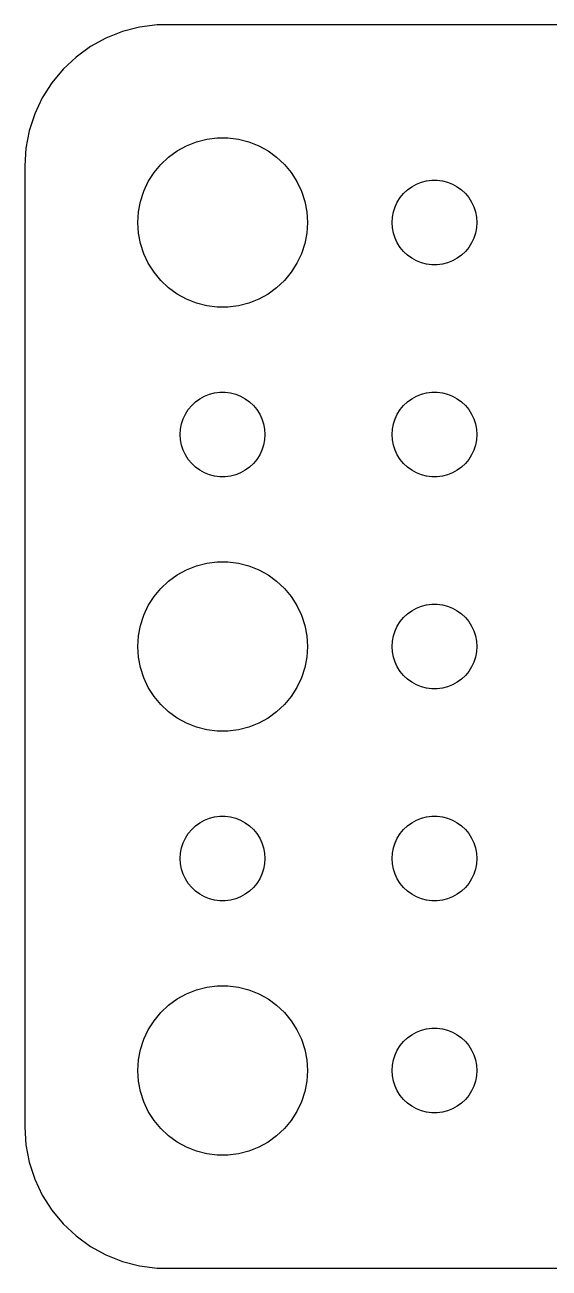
# Model space of a CAD drawing. Header units: metres. Extents: x -22 to 22, y 248 to 508.
# Drawn here: x -22 to -3.44, y 410.01 to 453.99 of the extents above; entities that cross this region are included whole.
import ezdxf

# ---------------------------------------------------------------- set-up
doc = ezdxf.new("R2010")
doc.units = ezdxf.units.M

msp = doc.modelspace()

# ---------------------------------------------------------------- linework, layer by layer
for p, q in [((-17.9369, 453.911), (-18.5451, 453.755)), ((-17.3139, 453.99), (-17.9369, 453.911)), ((17.3139, 453.99), (-17.3139, 453.99)), ((-19.1289, 453.524), (-19.6791, 453.222)), ((-18.5451, 453.755), (-19.1289, 453.524)), ((-19.6791, 453.222), (-20.1871, 452.853)), ((-20.1871, 452.853), (-20.6448, 452.423)), ((-20.6448, 452.423), (-21.0451, 451.939)), ((-21.0451, 451.939), (-21.3815, 451.409)), ((-21.3815, 451.409), (-21.6489, 450.841)), ((-21.6489, 450.841), (-21.8429, 450.243)), ((-21.8429, 450.243), (-21.9606, 449.627)), ((-15.927, 449.853), (-15.5621, 449.947)), ((-15.5621, 449.947), (-15.1884, 449.994)), ((-15.1884, 449.994), (-14.8116, 449.994)), ((-14.8116, 449.994), (-14.4379, 449.947)), ((-14.4379, 449.947), (-14.0729, 449.853)), ((-21.9606, 449.627), (-22, 449)), ((-16.9123, 449.312), (-16.6075, 449.533)), ((-16.6075, 449.533), (-16.2773, 449.714)), ((-16.2773, 449.714), (-15.927, 449.853)), ((-14.0729, 449.853), (-13.7227, 449.714)), ((-13.7227, 449.714), (-13.3925, 449.533)), ((-13.3925, 449.533), (-13.0877, 449.312)), ((-17.427, 448.763), (-17.1869, 449.054)), ((-17.1869, 449.054), (-16.9123, 449.312)), ((-13.0877, 449.312), (-12.8131, 449.054)), ((-12.8131, 449.054), (-12.5729, 448.763)), ((-22, 449), (-22, 415)), ((-17.6289, 448.445), (-17.427, 448.763)), ((-12.5729, 448.763), (-12.3711, 448.445)), ((-17.7893, 448.104), (-17.6289, 448.445)), ((-12.3711, 448.445), (-12.2107, 448.104)), ((-8.45613, 448.156), (-8.30373, 448.266)), ((-8.30373, 448.266), (-8.13866, 448.357)), ((-8.13866, 448.357), (-7.96352, 448.427)), ((-7.96352, 448.427), (-7.78107, 448.473)), ((-7.78107, 448.473), (-7.59418, 448.497)), ((-7.59418, 448.497), (-7.40581, 448.497)), ((-7.40581, 448.497), (-7.21892, 448.473)), ((-7.21892, 448.473), (-7.03647, 448.427)), ((-7.03647, 448.427), (-6.86133, 448.357)), ((-6.86133, 448.357), (-6.69626, 448.266)), ((-6.69626, 448.266), (-6.54385, 448.156)), ((-17.9763, 447.376), (-17.9057, 447.746)), ((-17.9057, 447.746), (-17.7893, 448.104)), ((-12.2107, 448.104), (-12.0942, 447.746)), ((-12.0942, 447.746), (-12.0237, 447.376)), ((-8.89465, 447.552), (-8.81445, 447.723)), ((-8.81445, 447.723), (-8.71352, 447.882)), ((-8.71352, 447.882), (-8.59344, 448.027)), ((-8.59344, 448.027), (-8.45613, 448.156)), ((-6.54385, 448.156), (-6.40654, 448.027)), ((-6.40654, 448.027), (-6.28647, 447.882)), ((-6.28647, 447.882), (-6.18553, 447.723)), ((-6.18553, 447.723), (-6.10533, 447.552)), ((-18, 447), (-17.9763, 447.376)), ((-12.0237, 447.376), (-12, 447)), ((-8.98816, 447.188), (-8.95287, 447.373)), ((-8.95287, 447.373), (-8.89465, 447.552)), ((-6.10533, 447.552), (-6.04712, 447.373)), ((-6.04712, 447.373), (-6.01183, 447.188)), ((-17.9763, 446.624), (-18, 447)), ((-12, 447), (-12.0237, 446.624)), ((-9, 447), (-8.98816, 447.188)), ((-8.98816, 446.812), (-9, 447)), ((-6.01183, 447.188), (-6, 447)), ((-6, 447), (-6.01183, 446.812)), ((-17.9057, 446.254), (-17.9763, 446.624)), ((-12.0237, 446.624), (-12.0942, 446.254)), ((-8.95287, 446.627), (-8.98816, 446.812)), ((-8.89465, 446.448), (-8.95287, 446.627)), ((-8.81445, 446.277), (-8.89465, 446.448)), ((-6.10533, 446.448), (-6.18553, 446.277)), ((-6.04712, 446.627), (-6.10533, 446.448)), ((-6.01183, 446.812), (-6.04712, 446.627)), ((-17.7893, 445.896), (-17.9057, 446.254)), ((-12.0942, 446.254), (-12.2107, 445.896)), ((-8.71352, 446.118), (-8.81445, 446.277)), ((-8.59344, 445.973), (-8.71352, 446.118)), ((-8.45613, 445.844), (-8.59344, 445.973)), ((-6.40654, 445.973), (-6.54385, 445.844)), ((-6.28647, 446.118), (-6.40654, 445.973)), ((-6.18553, 446.277), (-6.28647, 446.118)), ((-17.6289, 445.555), (-17.7893, 445.896)), ((-17.427, 445.237), (-17.6289, 445.555)), ((-12.3711, 445.555), (-12.5729, 445.237)), ((-12.2107, 445.896), (-12.3711, 445.555)), ((-8.30373, 445.734), (-8.45613, 445.844)), ((-8.13866, 445.643), (-8.30373, 445.734)), ((-7.96352, 445.573), (-8.13866, 445.643)), ((-7.78107, 445.527), (-7.96352, 445.573)), ((-7.59418, 445.503), (-7.78107, 445.527)), ((-7.21892, 445.527), (-7.40581, 445.503)), ((-7.03647, 445.573), (-7.21892, 445.527)), ((-6.86133, 445.643), (-7.03647, 445.573)), ((-6.69626, 445.734), (-6.86133, 445.643)), ((-6.54385, 445.844), (-6.69626, 445.734)), ((-17.1869, 444.946), (-17.427, 445.237)), ((-12.5729, 445.237), (-12.8131, 444.946)), ((-7.40581, 445.503), (-7.59418, 445.503)), ((-16.9123, 444.688), (-17.1869, 444.946)), ((-16.6075, 444.467), (-16.9123, 444.688)), ((-13.0877, 444.688), (-13.3925, 444.467)), ((-12.8131, 444.946), (-13.0877, 444.688)), ((-16.2773, 444.286), (-16.6075, 444.467)), ((-15.927, 444.147), (-16.2773, 444.286)), ((-13.7227, 444.286), (-14.0729, 444.147)), ((-13.3925, 444.467), (-13.7227, 444.286)), ((-15.5621, 444.053), (-15.927, 444.147)), ((-15.1884, 444.006), (-15.5621, 444.053)), ((-14.8116, 444.006), (-15.1884, 444.006)), ((-14.4379, 444.053), (-14.8116, 444.006)), ((-14.0729, 444.147), (-14.4379, 444.053)), ((-15.9561, 440.656), (-15.8037, 440.766)), ((-15.8037, 440.766), (-15.6387, 440.857)), ((-15.6387, 440.857), (-15.4635, 440.927)), ((-15.4635, 440.927), (-15.2811, 440.973)), ((-15.2811, 440.973), (-15.0942, 440.997)), ((-15.0942, 440.997), (-14.9058, 440.997)), ((-14.9058, 440.997), (-14.7189, 440.973)), ((-14.7189, 440.973), (-14.5365, 440.927)), ((-14.5365, 440.927), (-14.3613, 440.857)), ((-14.3613, 440.857), (-14.1963, 440.766)), ((-14.1963, 440.766), (-14.0439, 440.656)), ((-8.45613, 440.656), (-8.30373, 440.766)), ((-8.30373, 440.766), (-8.13866, 440.857)), ((-8.13866, 440.857), (-7.96352, 440.927)), ((-7.96352, 440.927), (-7.78107, 440.973)), ((-7.78107, 440.973), (-7.59418, 440.997)), ((-7.59418, 440.997), (-7.40581, 440.997)), ((-7.40581, 440.997), (-7.21892, 440.973)), ((-7.21892, 440.973), (-7.03647, 440.927)), ((-7.03647, 440.927), (-6.86133, 440.857)), ((-6.86133, 440.857), (-6.69626, 440.766)), ((-6.69626, 440.766), (-6.54385, 440.656)), ((-16.3145, 440.223), (-16.2135, 440.382)), ((-16.2135, 440.382), (-16.0934, 440.527)), ((-16.0934, 440.527), (-15.9561, 440.656)), ((-14.0439, 440.656), (-13.9065, 440.527)), ((-13.9065, 440.527), (-13.7865, 440.382)), ((-13.7865, 440.382), (-13.6855, 440.223)), ((-8.81445, 440.223), (-8.71352, 440.382)), ((-8.71352, 440.382), (-8.59344, 440.527)), ((-8.59344, 440.527), (-8.45613, 440.656)), ((-6.54385, 440.656), (-6.40654, 440.527)), ((-6.40654, 440.527), (-6.28647, 440.382)), ((-6.28647, 440.382), (-6.18553, 440.223)), ((-16.4882, 439.688), (-16.4529, 439.873)), ((-16.4529, 439.873), (-16.3947, 440.052)), ((-16.3947, 440.052), (-16.3145, 440.223)), ((-13.6855, 440.223), (-13.6053, 440.052)), ((-13.6053, 440.052), (-13.5471, 439.873)), ((-13.5471, 439.873), (-13.5118, 439.688)), ((-8.98816, 439.688), (-8.95287, 439.873)), ((-8.95287, 439.873), (-8.89465, 440.052)), ((-8.89465, 440.052), (-8.81445, 440.223)), ((-6.18553, 440.223), (-6.10533, 440.052)), ((-6.10533, 440.052), (-6.04712, 439.873)), ((-6.04712, 439.873), (-6.01183, 439.688)), ((-16.5, 439.5), (-16.4882, 439.688)), ((-16.4882, 439.312), (-16.5, 439.5)), ((-13.5118, 439.688), (-13.5, 439.5)), ((-13.5, 439.5), (-13.5118, 439.312)), ((-9, 439.5), (-8.98816, 439.688)), ((-8.98816, 439.312), (-9, 439.5)), ((-6.01183, 439.688), (-6, 439.5)), ((-6, 439.5), (-6.01183, 439.312)), ((-16.4529, 439.127), (-16.4882, 439.312)), ((-16.3947, 438.948), (-16.4529, 439.127)), ((-16.3145, 438.777), (-16.3947, 438.948)), ((-13.6053, 438.948), (-13.6855, 438.777)), ((-13.5471, 439.127), (-13.6053, 438.948)), ((-13.5118, 439.312), (-13.5471, 439.127)), ((-8.95287, 439.127), (-8.98816, 439.312)), ((-8.89465, 438.948), (-8.95287, 439.127)), ((-8.81445, 438.777), (-8.89465, 438.948)), ((-6.10533, 438.948), (-6.18553, 438.777)), ((-6.04712, 439.127), (-6.10533, 438.948)), ((-6.01183, 439.312), (-6.04712, 439.127)), ((-16.2135, 438.618), (-16.3145, 438.777)), ((-16.0934, 438.473), (-16.2135, 438.618)), ((-13.7865, 438.618), (-13.9065, 438.473)), ((-13.6855, 438.777), (-13.7865, 438.618)), ((-8.71352, 438.618), (-8.81445, 438.777)), ((-8.59344, 438.473), (-8.71352, 438.618)), ((-6.28647, 438.618), (-6.40654, 438.473)), ((-6.18553, 438.777), (-6.28647, 438.618)), ((-15.9561, 438.344), (-16.0934, 438.473)), ((-15.8037, 438.234), (-15.9561, 438.344)), ((-15.6387, 438.143), (-15.8037, 438.234)), ((-15.4635, 438.073), (-15.6387, 438.143)), ((-15.2811, 438.027), (-15.4635, 438.073)), ((-14.5365, 438.073), (-14.7189, 438.027)), ((-14.3613, 438.143), (-14.5365, 438.073)), ((-14.1963, 438.234), (-14.3613, 438.143)), ((-14.0439, 438.344), (-14.1963, 438.234)), ((-13.9065, 438.473), (-14.0439, 438.344)), ((-8.45613, 438.344), (-8.59344, 438.473)), ((-8.30373, 438.234), (-8.45613, 438.344)), ((-8.13866, 438.143), (-8.30373, 438.234)), ((-7.96352, 438.073), (-8.13866, 438.143)), ((-7.78107, 438.027), (-7.96352, 438.073)), ((-7.03647, 438.073), (-7.21892, 438.027)), ((-6.86133, 438.143), (-7.03647, 438.073)), ((-6.69626, 438.234), (-6.86133, 438.143)), ((-6.54385, 438.344), (-6.69626, 438.234)), ((-6.40654, 438.473), (-6.54385, 438.344)), ((-15.0942, 438.003), (-15.2811, 438.027)), ((-14.9058, 438.003), (-15.0942, 438.003)), ((-14.7189, 438.027), (-14.9058, 438.003)), ((-7.59418, 438.003), (-7.78107, 438.027)), ((-7.40581, 438.003), (-7.59418, 438.003)), ((-7.21892, 438.027), (-7.40581, 438.003)), ((-15.5621, 434.947), (-15.1884, 434.994)), ((-15.1884, 434.994), (-14.8116, 434.994)), ((-14.8116, 434.994), (-14.4379, 434.947)), ((-16.9123, 434.312), (-16.6075, 434.533)), ((-16.6075, 434.533), (-16.2773, 434.714)), ((-16.2773, 434.714), (-15.927, 434.853)), ((-15.927, 434.853), (-15.5621, 434.947)), ((-14.4379, 434.947), (-14.0729, 434.853)), ((-14.0729, 434.853), (-13.7227, 434.714)), ((-13.7227, 434.714), (-13.3925, 434.533)), ((-13.3925, 434.533), (-13.0877, 434.312)), ((-17.1869, 434.054), (-16.9123, 434.312)), ((-13.0877, 434.312), (-12.8131, 434.054)), ((-17.6289, 433.445), (-17.427, 433.763)), ((-17.427, 433.763), (-17.1869, 434.054)), ((-12.8131, 434.054), (-12.5729, 433.763)), ((-12.5729, 433.763), (-12.3711, 433.445)), ((-17.7893, 433.104), (-17.6289, 433.445)), ((-12.3711, 433.445), (-12.2107, 433.104)), ((-8.45613, 433.156), (-8.30373, 433.266)), ((-8.30373, 433.266), (-8.13866, 433.357)), ((-8.13866, 433.357), (-7.96352, 433.427)), ((-7.96352, 433.427), (-7.78107, 433.473)), ((-7.78107, 433.473), (-7.59418, 433.497)), ((-7.59418, 433.497), (-7.40581, 433.497)), ((-7.40581, 433.497), (-7.21892, 433.473)), ((-7.21892, 433.473), (-7.03647, 433.427)), ((-7.03647, 433.427), (-6.86133, 433.357)), ((-6.86133, 433.357), (-6.69626, 433.266)), ((-6.69626, 433.266), (-6.54385, 433.156)), ((-17.9057, 432.746), (-17.7893, 433.104)), ((-12.2107, 433.104), (-12.0942, 432.746)), ((-8.81445, 432.723), (-8.71352, 432.882)), ((-8.71352, 432.882), (-8.59344, 433.027)), ((-8.59344, 433.027), (-8.45613, 433.156)), ((-6.54385, 433.156), (-6.40654, 433.027)), ((-6.40654, 433.027), (-6.28647, 432.882)), ((-6.28647, 432.882), (-6.18553, 432.723)), ((-18, 432), (-17.9763, 432.376)), ((-17.9763, 432.376), (-17.9057, 432.746)), ((-12.0942, 432.746), (-12.0237, 432.376)), ((-12.0237, 432.376), (-12, 432)), ((-8.98816, 432.188), (-8.95287, 432.373)), ((-8.95287, 432.373), (-8.89465, 432.552)), ((-8.89465, 432.552), (-8.81445, 432.723)), ((-6.18553, 432.723), (-6.10533, 432.552)), ((-6.10533, 432.552), (-6.04712, 432.373)), ((-6.04712, 432.373), (-6.01183, 432.188)), ((-17.9763, 431.624), (-18, 432)), ((-12, 432), (-12.0237, 431.624)), ((-9, 432), (-8.98816, 432.188)), ((-8.98816, 431.812), (-9, 432)), ((-6.01183, 432.188), (-6, 432)), ((-6, 432), (-6.01183, 431.812)), ((-17.9057, 431.254), (-17.9763, 431.624)), ((-12.0237, 431.624), (-12.0942, 431.254)), ((-8.95287, 431.627), (-8.98816, 431.812)), ((-8.89465, 431.448), (-8.95287, 431.627)), ((-8.81445, 431.277), (-8.89465, 431.448)), ((-6.10533, 431.448), (-6.18553, 431.277)), ((-6.04712, 431.627), (-6.10533, 431.448)), ((-6.01183, 431.812), (-6.04712, 431.627)), ((-17.7893, 430.896), (-17.9057, 431.254)), ((-12.0942, 431.254), (-12.2107, 430.896)), ((-8.71352, 431.118), (-8.81445, 431.277)), ((-8.59344, 430.973), (-8.71352, 431.118)), ((-6.28647, 431.118), (-6.40654, 430.973)), ((-6.18553, 431.277), (-6.28647, 431.118)), ((-17.6289, 430.555), (-17.7893, 430.896)), ((-12.2107, 430.896), (-12.3711, 430.555)), ((-8.45613, 430.844), (-8.59344, 430.973)), ((-8.30373, 430.734), (-8.45613, 430.844)), ((-8.13866, 430.643), (-8.30373, 430.734)), ((-7.96352, 430.573), (-8.13866, 430.643)), ((-7.78107, 430.527), (-7.96352, 430.573)), ((-7.03647, 430.573), (-7.21892, 430.527)), ((-6.86133, 430.643), (-7.03647, 430.573)), ((-6.69626, 430.734), (-6.86133, 430.643)), ((-6.54385, 430.844), (-6.69626, 430.734)), ((-6.40654, 430.973), (-6.54385, 430.844)), ((-17.427, 430.237), (-17.6289, 430.555)), ((-17.1869, 429.946), (-17.427, 430.237)), ((-12.5729, 430.237), (-12.8131, 429.946)), ((-12.3711, 430.555), (-12.5729, 430.237)), ((-7.59418, 430.503), (-7.78107, 430.527)), ((-7.40581, 430.503), (-7.59418, 430.503)), ((-7.21892, 430.527), (-7.40581, 430.503)), ((-16.9123, 429.688), (-17.1869, 429.946)), ((-16.6075, 429.467), (-16.9123, 429.688)), ((-13.0877, 429.688), (-13.3925, 429.467)), ((-12.8131, 429.946), (-13.0877, 429.688)), ((-16.2773, 429.286), (-16.6075, 429.467)), ((-15.927, 429.147), (-16.2773, 429.286)), ((-13.7227, 429.286), (-14.0729, 429.147)), ((-13.3925, 429.467), (-13.7227, 429.286)), ((-15.5621, 429.053), (-15.927, 429.147)), ((-15.1884, 429.006), (-15.5621, 429.053)), ((-14.8116, 429.006), (-15.1884, 429.006)), ((-14.4379, 429.053), (-14.8116, 429.006)), ((-14.0729, 429.147), (-14.4379, 429.053)), ((-15.9561, 425.656), (-15.8037, 425.766)), ((-15.8037, 425.766), (-15.6387, 425.857)), ((-15.6387, 425.857), (-15.4635, 425.927)), ((-15.4635, 425.927), (-15.2811, 425.973)), ((-15.2811, 425.973), (-15.0942, 425.997)), ((-15.0942, 425.997), (-14.9058, 425.997)), ((-14.9058, 425.997), (-14.7189, 425.973)), ((-14.7189, 425.973), (-14.5365, 425.927)), ((-14.5365, 425.927), (-14.3613, 425.857)), ((-14.3613, 425.857), (-14.1963, 425.766)), ((-14.1963, 425.766), (-14.0439, 425.656)), ((-8.45613, 425.656), (-8.30373, 425.766)), ((-8.30373, 425.766), (-8.13866, 425.857)), ((-8.13866, 425.857), (-7.96352, 425.927)), ((-7.96352, 425.927), (-7.78107, 425.973)), ((-7.78107, 425.973), (-7.59418, 425.997)), ((-7.59418, 425.997), (-7.40581, 425.997)), ((-7.40581, 425.997), (-7.21892, 425.973)), ((-7.21892, 425.973), (-7.03647, 425.927)), ((-7.03647, 425.927), (-6.86133, 425.857)), ((-6.86133, 425.857), (-6.69626, 425.766)), ((-6.69626, 425.766), (-6.54385, 425.656)), ((-16.3145, 425.223), (-16.2135, 425.382)), ((-16.2135, 425.382), (-16.0934, 425.527)), ((-16.0934, 425.527), (-15.9561, 425.656)), ((-14.0439, 425.656), (-13.9065, 425.527)), ((-13.9065, 425.527), (-13.7865, 425.382)), ((-13.7865, 425.382), (-13.6855, 425.223)), ((-8.81445, 425.223), (-8.71352, 425.382)), ((-8.71352, 425.382), (-8.59344, 425.527)), ((-8.59344, 425.527), (-8.45613, 425.656)), ((-6.54385, 425.656), (-6.40654, 425.527)), ((-6.40654, 425.527), (-6.28647, 425.382)), ((-6.28647, 425.382), (-6.18553, 425.223)), ((-16.4882, 424.688), (-16.4529, 424.873)), ((-16.4529, 424.873), (-16.3947, 425.052)), ((-16.3947, 425.052), (-16.3145, 425.223)), ((-13.6855, 425.223), (-13.6053, 425.052)), ((-13.6053, 425.052), (-13.5471, 424.873)), ((-13.5471, 424.873), (-13.5118, 424.688)), ((-8.98816, 424.688), (-8.95287, 424.873)), ((-8.95287, 424.873), (-8.89465, 425.052)), ((-8.89465, 425.052), (-8.81445, 425.223)), ((-6.18553, 425.223), (-6.10533, 425.052)), ((-6.10533, 425.052), (-6.04712, 424.873)), ((-6.04712, 424.873), (-6.01183, 424.688)), ((-16.5, 424.5), (-16.4882, 424.688)), ((-16.4882, 424.312), (-16.5, 424.5)), ((-13.5118, 424.688), (-13.5, 424.5)), ((-13.5, 424.5), (-13.5118, 424.312)), ((-9, 424.5), (-8.98816, 424.688)), ((-8.98816, 424.312), (-9, 424.5)), ((-6.01183, 424.688), (-6, 424.5)), ((-6, 424.5), (-6.01183, 424.312)), ((-16.4529, 424.127), (-16.4882, 424.312)), ((-16.3947, 423.948), (-16.4529, 424.127)), ((-13.5471, 424.127), (-13.6053, 423.948)), ((-13.5118, 424.312), (-13.5471, 424.127)), ((-8.95287, 424.127), (-8.98816, 424.312)), ((-8.89465, 423.948), (-8.95287, 424.127)), ((-6.04712, 424.127), (-6.10533, 423.948)), ((-6.01183, 424.312), (-6.04712, 424.127)), ((-16.3145, 423.777), (-16.3947, 423.948)), ((-16.2135, 423.618), (-16.3145, 423.777)), ((-16.0934, 423.473), (-16.2135, 423.618)), ((-13.7865, 423.618), (-13.9065, 423.473)), ((-13.6855, 423.777), (-13.7865, 423.618)), ((-13.6053, 423.948), (-13.6855, 423.777)), ((-8.81445, 423.777), (-8.89465, 423.948)), ((-8.71352, 423.618), (-8.81445, 423.777)), ((-8.59344, 423.473), (-8.71352, 423.618)), ((-6.28647, 423.618), (-6.40654, 423.473)), ((-6.18553, 423.777), (-6.28647, 423.618)), ((-6.10533, 423.948), (-6.18553, 423.777)), ((-15.9561, 423.344), (-16.0934, 423.473)), ((-15.8037, 423.234), (-15.9561, 423.344)), ((-15.6387, 423.143), (-15.8037, 423.234)), ((-15.4635, 423.073), (-15.6387, 423.143)), ((-14.3613, 423.143), (-14.5365, 423.073)), ((-14.1963, 423.234), (-14.3613, 423.143)), ((-14.0439, 423.344), (-14.1963, 423.234)), ((-13.9065, 423.473), (-14.0439, 423.344)), ((-8.45613, 423.344), (-8.59344, 423.473)), ((-8.30373, 423.234), (-8.45613, 423.344)), ((-8.13866, 423.143), (-8.30373, 423.234)), ((-7.96352, 423.073), (-8.13866, 423.143)), ((-6.86133, 423.143), (-7.03647, 423.073)), ((-6.69626, 423.234), (-6.86133, 423.143)), ((-6.54385, 423.344), (-6.69626, 423.234)), ((-6.40654, 423.473), (-6.54385, 423.344)), ((-15.2811, 423.027), (-15.4635, 423.073)), ((-15.0942, 423.003), (-15.2811, 423.027)), ((-14.9058, 423.003), (-15.0942, 423.003)), ((-14.7189, 423.027), (-14.9058, 423.003)), ((-14.5365, 423.073), (-14.7189, 423.027)), ((-7.78107, 423.027), (-7.96352, 423.073)), ((-7.59418, 423.003), (-7.78107, 423.027)), ((-7.40581, 423.003), (-7.59418, 423.003)), ((-7.21892, 423.027), (-7.40581, 423.003)), ((-7.03647, 423.073), (-7.21892, 423.027)), ((-16.6075, 419.533), (-16.2773, 419.714)), ((-16.2773, 419.714), (-15.927, 419.853)), ((-15.927, 419.853), (-15.5621, 419.947)), ((-15.5621, 419.947), (-15.1884, 419.994)), ((-15.1884, 419.994), (-14.8116, 419.994)), ((-14.8116, 419.994), (-14.4379, 419.947)), ((-14.4379, 419.947), (-14.0729, 419.853)), ((-14.0729, 419.853), (-13.7227, 419.714)), ((-13.7227, 419.714), (-13.3925, 419.533)), ((-17.1869, 419.054), (-16.9123, 419.312)), ((-16.9123, 419.312), (-16.6075, 419.533)), ((-13.3925, 419.533), (-13.0877, 419.312)), ((-13.0877, 419.312), (-12.8131, 419.054)), ((-17.6289, 418.445), (-17.427, 418.763)), ((-17.427, 418.763), (-17.1869, 419.054)), ((-12.8131, 419.054), (-12.5729, 418.763)), ((-12.5729, 418.763), (-12.3711, 418.445)), ((-17.7893, 418.104), (-17.6289, 418.445)), ((-12.3711, 418.445), (-12.2107, 418.104)), ((-8.45613, 418.156), (-8.30373, 418.266)), ((-8.30373, 418.266), (-8.13866, 418.357)), ((-8.13866, 418.357), (-7.96352, 418.427)), ((-7.96352, 418.427), (-7.78107, 418.473)), ((-7.78107, 418.473), (-7.59418, 418.497)), ((-7.59418, 418.497), (-7.40581, 418.497)), ((-7.40581, 418.497), (-7.21892, 418.473)), ((-7.21892, 418.473), (-7.03647, 418.427)), ((-7.03647, 418.427), (-6.86133, 418.357)), ((-6.86133, 418.357), (-6.69626, 418.266)), ((-6.69626, 418.266), (-6.54385, 418.156)), ((-17.9057, 417.746), (-17.7893, 418.104)), ((-12.2107, 418.104), (-12.0942, 417.746)), ((-8.81445, 417.723), (-8.71352, 417.882)), ((-8.71352, 417.882), (-8.59344, 418.027)), ((-8.59344, 418.027), (-8.45613, 418.156)), ((-6.54385, 418.156), (-6.40654, 418.027)), ((-6.40654, 418.027), (-6.28647, 417.882)), ((-6.28647, 417.882), (-6.18553, 417.723)), ((-18, 417), (-17.9763, 417.376)), ((-17.9763, 417.376), (-17.9057, 417.746)), ((-12.0942, 417.746), (-12.0237, 417.376)), ((-12.0237, 417.376), (-12, 417)), ((-8.98816, 417.188), (-8.95287, 417.373)), ((-8.95287, 417.373), (-8.89465, 417.552)), ((-8.89465, 417.552), (-8.81445, 417.723)), ((-6.18553, 417.723), (-6.10533, 417.552)), ((-6.10533, 417.552), (-6.04712, 417.373)), ((-6.04712, 417.373), (-6.01183, 417.188)), ((-17.9763, 416.624), (-18, 417)), ((-12, 417), (-12.0237, 416.624)), ((-9, 417), (-8.98816, 417.188)), ((-8.98816, 416.812), (-9, 417)), ((-6.01183, 417.188), (-6, 417)), ((-6, 417), (-6.01183, 416.812)), ((-17.9057, 416.254), (-17.9763, 416.624)), ((-12.0237, 416.624), (-12.0942, 416.254)), ((-8.95287, 416.627), (-8.98816, 416.812)), ((-8.89465, 416.448), (-8.95287, 416.627)), ((-6.04712, 416.627), (-6.10533, 416.448)), ((-6.01183, 416.812), (-6.04712, 416.627)), ((-17.7893, 415.896), (-17.9057, 416.254)), ((-12.0942, 416.254), (-12.2107, 415.896)), ((-8.81445, 416.277), (-8.89465, 416.448)), ((-8.71352, 416.118), (-8.81445, 416.277)), ((-8.59344, 415.973), (-8.71352, 416.118)), ((-6.28647, 416.118), (-6.40654, 415.973)), ((-6.18553, 416.277), (-6.28647, 416.118)), ((-6.10533, 416.448), (-6.18553, 416.277)), ((-17.6289, 415.555), (-17.7893, 415.896)), ((-12.2107, 415.896), (-12.3711, 415.555)), ((-8.45613, 415.844), (-8.59344, 415.973)), ((-8.30373, 415.734), (-8.45613, 415.844)), ((-8.13866, 415.643), (-8.30373, 415.734)), ((-7.96352, 415.573), (-8.13866, 415.643)), ((-6.86133, 415.643), (-7.03647, 415.573)), ((-6.69626, 415.734), (-6.86133, 415.643)), ((-6.54385, 415.844), (-6.69626, 415.734)), ((-6.40654, 415.973), (-6.54385, 415.844)), ((-17.427, 415.237), (-17.6289, 415.555)), ((-17.1869, 414.946), (-17.427, 415.237)), ((-12.5729, 415.237), (-12.8131, 414.946)), ((-12.3711, 415.555), (-12.5729, 415.237)), ((-7.78107, 415.527), (-7.96352, 415.573)), ((-7.59418, 415.503), (-7.78107, 415.527)), ((-7.40581, 415.503), (-7.59418, 415.503)), ((-7.21892, 415.527), (-7.40581, 415.503)), ((-7.03647, 415.573), (-7.21892, 415.527)), ((-22, 415), (-21.9606, 414.373)), ((-16.9123, 414.688), (-17.1869, 414.946)), ((-12.8131, 414.946), (-13.0877, 414.688)), ((-21.9606, 414.373), (-21.8429, 413.757)), ((-16.6075, 414.467), (-16.9123, 414.688)), ((-16.2773, 414.286), (-16.6075, 414.467)), ((-13.3925, 414.467), (-13.7227, 414.286)), ((-13.0877, 414.688), (-13.3925, 414.467)), ((-15.927, 414.147), (-16.2773, 414.286)), ((-15.5621, 414.053), (-15.927, 414.147)), ((-15.1884, 414.006), (-15.5621, 414.053)), ((-14.8116, 414.006), (-15.1884, 414.006)), ((-14.4379, 414.053), (-14.8116, 414.006)), ((-14.0729, 414.147), (-14.4379, 414.053)), ((-13.7227, 414.286), (-14.0729, 414.147)), ((-21.8429, 413.757), (-21.6489, 413.159)), ((-21.6489, 413.159), (-21.3815, 412.591)), ((-21.3815, 412.591), (-21.0451, 412.061)), ((-21.0451, 412.061), (-20.6448, 411.577)), ((-20.6448, 411.577), (-20.1871, 411.147)), ((-20.1871, 411.147), (-19.6791, 410.778)), ((-19.6791, 410.778), (-19.1289, 410.476)), ((-19.1289, 410.476), (-18.5451, 410.245)), ((-18.5451, 410.245), (-17.9369, 410.089)), ((-17.9369, 410.089), (-17.3139, 410.01)), ((-17.3139, 410.01), (17.3139, 410.01))]:
    msp.add_line(p, q)

doc.saveas('drawing.dxf')
